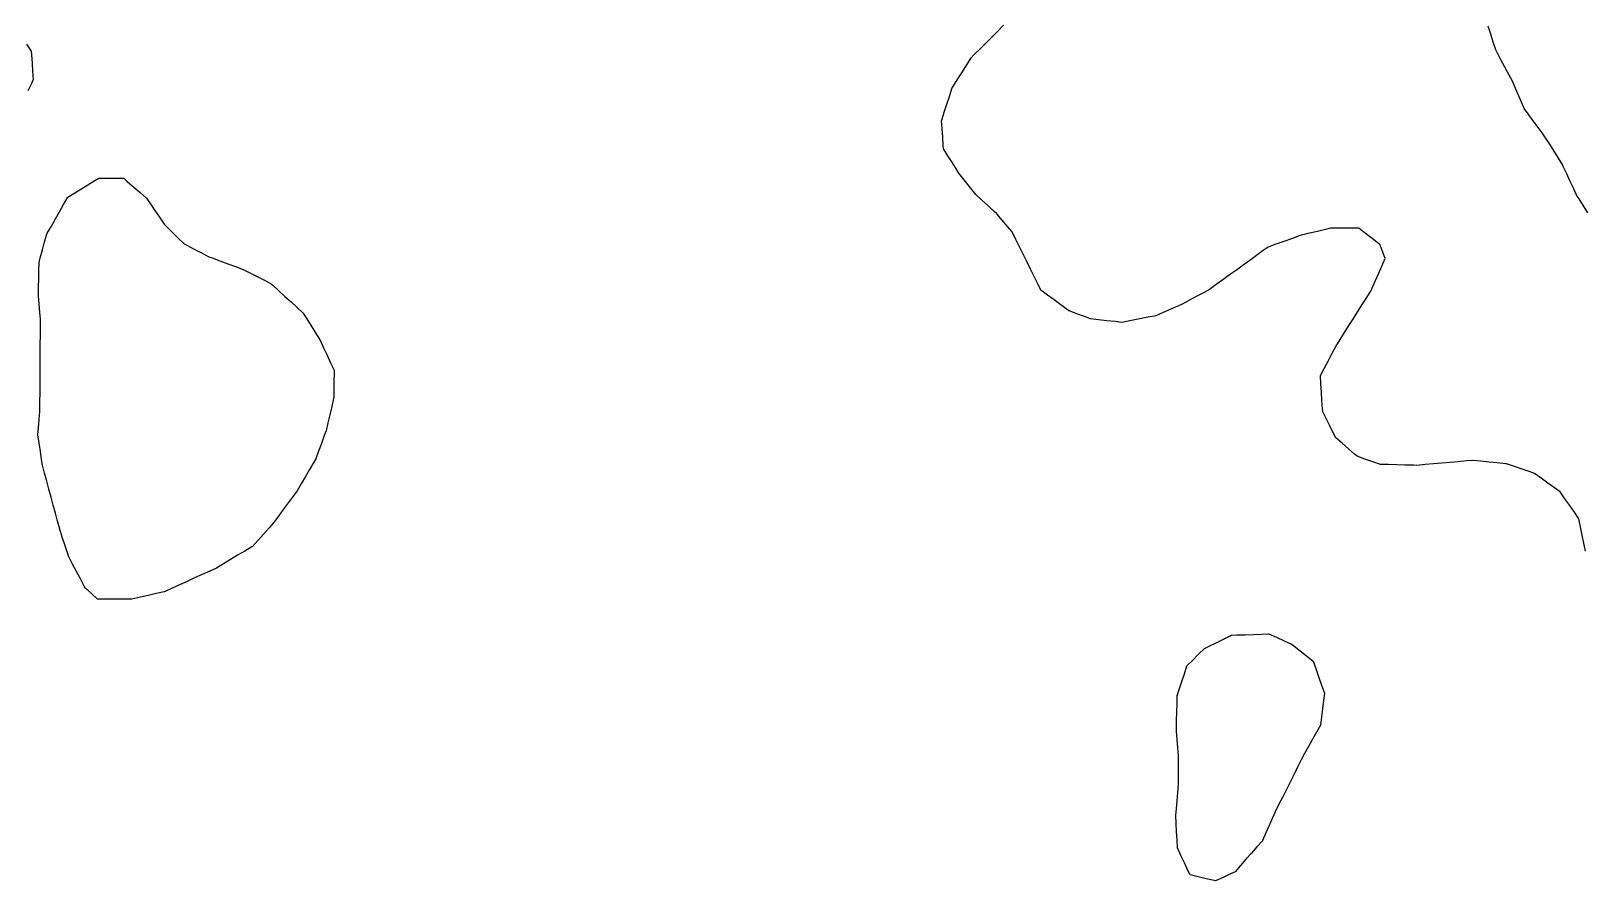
# Model space of a CAD drawing. Header units: millimetres. Extents: x 230 to 3347, y 514 to 5196.
# Drawn here: x 2457.4 to 2645.1, y 3293.4 to 3396.1 of the extents above; entities that cross this region are included whole.
import ezdxf

# ---------------------------------------------------------------- set-up
doc = ezdxf.new("R2010")
doc.units = ezdxf.units.MM
for name, color, linetype in [('ALL_HOLES', 1, 'Continuous'), ('OUTLINE_ISLAND_01_HOLE_186', 1, 'Continuous'), ('OUTLINE_ISLAND_01_HOLE_194', 1, 'Continuous'), ('OUTLINE_ISLAND_01_HOLE_205', 1, 'Continuous'), ('OUTLINE_ISLAND_01_HOLE_207', 1, 'Continuous')]:
    doc.layers.add(name, color=color, linetype=linetype)

msp = doc.modelspace()

# ---------------------------------------------------------------- linework, layer by layer
at = {"layer": 'ALL_HOLES'}
for points in [[(2645.2941, 3333.2412), (2645.096, 3334.2214), (2644.898, 3335.2016), (2644.7, 3336.1818), (2644.5019, 3337.162), (2643.9514, 3337.9542), (2643.3807, 3338.7753), (2642.8101, 3339.5965), (2642.2394, 3340.4177), (2641.5647, 3340.9038), (2640.7534, 3341.4884), (2639.942, 3342.0729), (2639.1307, 3342.6575), (2638.5884, 3342.8412), (2637.6413, 3343.1619), (2636.6941, 3343.4827), (2635.747, 3343.8034), (2635.62, 3343.8165), (2634.6253, 3343.9188), (2633.6305, 3344.0212), (2632.6358, 3344.1236), (2631.641, 3344.2259), (2630.8929, 3344.1597), (2629.8967, 3344.0715), (2628.9006, 3343.9833), (2627.9045, 3343.8951), (2626.9084, 3343.8069), (2625.9123, 3343.7187), (2624.9162, 3343.6305), (2624.4962, 3343.6416), (2623.4965, 3343.6679), (2622.4969, 3343.6941), (2621.4972, 3343.7204), (2620.4976, 3343.7467), (2619.574, 3344.068), (2618.6295, 3344.3966), (2617.685, 3344.7252), (2617.3855, 3344.9867), (2616.6321, 3345.6443), (2615.8788, 3346.3019), (2615.1255, 3346.9596), (2614.889, 3347.4235), (2614.4349, 3348.3144), (2613.9808, 3349.2054), (2613.5267, 3350.0963), (2613.5021, 3350.4919), (2613.4399, 3351.49), (2613.3777, 3352.488), (2613.3156, 3353.4861), (2613.2534, 3354.4842), (2613.7098, 3355.359), (2614.1723, 3356.2456), (2614.6349, 3357.1322), (2615.0974, 3358.0188), (2615.6307, 3358.8571), (2616.1675, 3359.7008), (2616.7043, 3360.5445), (2617.2412, 3361.3882), (2617.778, 3362.2319), (2618.3148, 3363.0756), (2618.8516, 3363.9193), (2619.3884, 3364.763), (2619.4794, 3364.9707), (2619.881, 3365.8865), (2620.2825, 3366.8024), (2620.684, 3367.7182), (2621.0855, 3368.6341), (2620.7851, 3369.4254), (2620.4302, 3370.3603), (2620.2865, 3370.4702), (2619.4921, 3371.0777), (2618.6978, 3371.6851), (2617.9034, 3372.2926), (2617.472, 3372.2936), (2616.472, 3372.2961), (2615.472, 3372.2985), (2614.472, 3372.301), (2613.8683, 3372.1578), (2612.8953, 3371.9269), (2611.9224, 3371.696), (2610.9494, 3371.4651), (2610.7047, 3371.3779), (2609.7628, 3371.042), (2608.8208, 3370.7061), (2607.8789, 3370.3703), (2606.937, 3370.0344), (2606.3297, 3369.5936), (2605.5204, 3369.0062), (2604.7111, 3368.4188), (2603.9018, 3367.8314), (2603.0925, 3367.244), (2602.2832, 3366.6566), (2601.4739, 3366.0692), (2600.6646, 3365.4818), (2599.8553, 3364.8944), (2599.2003, 3364.5439), (2598.3186, 3364.0722), (2597.4369, 3363.6004), (2596.5551, 3363.1286), (2596.0916, 3362.9246), (2595.1764, 3362.5216), (2594.2612, 3362.1187), (2593.3459, 3361.7157), (2593.1725, 3361.6819), (2592.191, 3361.4903), (2591.2095, 3361.2987), (2590.2281, 3361.1071), (2589.2466, 3360.9155), (2588.4368, 3361.0093), (2587.4434, 3361.1244), (2586.4501, 3361.2394), (2585.4567, 3361.3545), (2584.7587, 3361.6111), (2583.8202, 3361.9562), (2582.8816, 3362.3013), (2582.6792, 3362.4498), (2581.8729, 3363.0412), (2581.0665, 3363.6327), (2580.2602, 3364.2241), (2579.4539, 3364.8156), (2579.0863, 3365.5686), (2578.6477, 3366.4672), (2578.2091, 3367.3659), (2577.7704, 3368.2645), (2577.3318, 3369.1632), (2576.8931, 3370.0619), (2576.4545, 3370.9605), (2576.0159, 3371.8592), (2575.4446, 3372.5302), (2574.7964, 3373.2917), (2574.1482, 3374.0531), (2573.8287, 3374.3442), (2573.0895, 3375.0177), (2572.3503, 3375.6912), (2571.6111, 3376.3647), (2571.426, 3376.5988), (2570.8057, 3377.3832), (2570.1854, 3378.1675), (2569.5651, 3378.9519), (2569.3065, 3379.3609), (2568.772, 3380.2061), (2568.2376, 3381.0513), (2567.7032, 3381.8966), (2567.6732, 3382.3234), (2567.603, 3383.321), (2567.5328, 3384.3185), (2567.4627, 3385.3161), (2567.4844, 3385.3831), (2567.7932, 3386.3342), (2568.102, 3387.2853), (2568.4108, 3388.2365), (2568.7196, 3389.1876), (2568.923, 3389.5166), (2569.4489, 3390.3672), (2569.9747, 3391.2178), (2570.5005, 3392.0684), (2571.0263, 3392.919), (2571.4195, 3393.3098), (2572.1287, 3394.0148), (2572.8379, 3394.7198), (2573.5472, 3395.4248), (2574.2564, 3396.1297), (2574.2657, 3396.1394), (2574.9586, 3396.8604)], [(2633.4979, 3396.7654), (2633.7969, 3395.8112), (2634.096, 3394.857), (2634.3951, 3393.9027), (2634.5676, 3393.5796), (2635.0384, 3392.6974), (2635.5093, 3391.8151), (2635.9801, 3390.9329), (2636.451, 3390.0507), (2636.724, 3389.4249), (2637.1239, 3388.5084), (2637.5238, 3387.5918), (2637.9237, 3386.6753), (2638.2344, 3386.2475), (2638.8221, 3385.4384), (2639.4098, 3384.6293), (2639.9975, 3383.8202), (2640.5852, 3383.0112), (2640.9228, 3382.473), (2641.4542, 3381.6259), (2641.9856, 3380.7788), (2642.5171, 3379.9317), (2642.5688, 3379.82), (2642.9891, 3378.9126), (2643.4093, 3378.0052), (2643.8296, 3377.0978), (2644.2499, 3376.1904), (2644.4737, 3375.8387), (2645.0106, 3374.9951), (2645.5474, 3374.1514)], [(2456.8569, 3394.5598), (2457.4188, 3393.7326), (2457.454, 3393.2592), (2457.5283, 3392.2619), (2457.6026, 3391.2647), (2457.6769, 3390.2674), (2457.4552, 3389.8171), (2457.0135, 3388.9199)]]:
    msp.add_lwpolyline(points, dxfattribs=at)
for points in [[(2465.6085, 3378.349), (2466.6085, 3378.349), (2467.6085, 3378.349), (2468.6085, 3378.349), (2469.0906, 3377.9271), (2469.8431, 3377.2685), (2470.5956, 3376.6099), (2471.3481, 3375.9514), (2471.8075, 3375.2783), (2472.3713, 3374.4523), (2472.935, 3373.6264), (2473.4987, 3372.8004), (2473.7796, 3372.5206), (2474.4879, 3371.8147), (2475.1962, 3371.1088), (2475.9046, 3370.4029), (2476.2237, 3370.2381), (2477.1121, 3369.7791), (2478.0006, 3369.3201), (2478.889, 3368.8612), (2479.307, 3368.7078), (2480.2458, 3368.3633), (2481.1846, 3368.0189), (2482.1234, 3367.6744), (2483.0623, 3367.33), (2483.7782, 3366.9614), (2484.6673, 3366.5038), (2485.5565, 3366.0461), (2486.4456, 3365.5884), (2486.6328, 3365.4161), (2487.3688, 3364.7391), (2488.1047, 3364.062), (2488.8406, 3363.3849), (2489.5765, 3362.7079), (2490.3124, 3362.0308), (2490.7309, 3361.3621), (2491.2613, 3360.5144), (2491.7918, 3359.6667), (2492.3223, 3358.819), (2492.3488, 3358.7619), (2492.7703, 3357.8551), (2493.1918, 3356.9483), (2493.6133, 3356.0414), (2494.0348, 3355.1346), (2494.032, 3354.8374), (2494.0225, 3353.8374), (2494.0129, 3352.8374), (2494.0033, 3351.8375), (2493.9735, 3351.7083), (2493.7482, 3350.734), (2493.523, 3349.7597), (2493.2978, 3348.7854), (2493.0725, 3347.8111), (2492.8584, 3347.2272), (2492.514, 3346.2884), (2492.1696, 3345.3496), (2491.8252, 3344.4108), (2491.5858, 3344.0036), (2491.079, 3343.1415), (2490.5721, 3342.2795), (2490.0653, 3341.4174), (2489.5585, 3340.5554), (2489.0822, 3339.9055), (2488.4911, 3339.099), (2487.9, 3338.2924), (2487.3089, 3337.4858), (2486.7177, 3336.6792), (2486.1794, 3336.0761), (2485.5135, 3335.3301), (2484.8476, 3334.5841), (2484.1816, 3333.8381), (2484.0976, 3333.7874), (2483.2409, 3333.2715), (2482.3843, 3332.7556), (2481.5277, 3332.2396), (2480.671, 3331.7237), (2479.8144, 3331.2078), (2479.0066, 3330.8407), (2478.0962, 3330.427), (2477.1858, 3330.0134), (2476.2753, 3329.5997), (2475.3649, 3329.186), (2474.4545, 3328.7723), (2473.5441, 3328.3587), (2473.5125, 3328.3515), (2472.5371, 3328.1311), (2471.5617, 3327.9106), (2470.5863, 3327.6901), (2469.6109, 3327.4697), (2469.4424, 3327.4691), (2468.4424, 3327.4654), (2467.4424, 3327.4618), (2466.4424, 3327.4582), (2465.4424, 3327.4545), (2464.7063, 3328.1286), (2463.9688, 3328.8039), (2463.8459, 3329.0358), (2463.3774, 3329.9193), (2462.9089, 3330.8028), (2462.4404, 3331.6862), (2461.972, 3332.5697), (2461.8117, 3333.06), (2461.501, 3334.0105), (2461.1903, 3334.9611), (2460.8797, 3335.9116), (2460.8793, 3335.913), (2460.619, 3336.8786), (2460.3586, 3337.8441), (2460.0983, 3338.8096), (2459.838, 3339.7751), (2459.5777, 3340.7407), (2459.3174, 3341.7062), (2459.0571, 3342.6717), (2458.7968, 3343.6372), (2458.6897, 3344.341), (2458.5393, 3345.3297), (2458.3889, 3346.3183), (2458.2386, 3347.3069), (2458.3125, 3348.1665), (2458.3983, 3349.1628), (2458.484, 3350.1591), (2458.4851, 3350.3451), (2458.4913, 3351.3451), (2458.4974, 3352.345), (2458.5035, 3353.345), (2458.5096, 3354.345), (2458.5158, 3355.345), (2458.5219, 3356.345), (2458.528, 3357.345), (2458.5341, 3358.3449), (2458.5403, 3359.3449), (2458.5464, 3360.3449), (2458.5525, 3361.3449), (2458.4818, 3362.1345), (2458.3925, 3363.1305), (2458.3033, 3364.1265), (2458.3041, 3364.1698), (2458.3225, 3365.1696), (2458.3409, 3366.1695), (2458.3593, 3367.1693), (2458.3777, 3368.1691), (2458.527, 3368.7114), (2458.7924, 3369.6756), (2459.0578, 3370.6397), (2459.3232, 3371.6039), (2459.3733, 3371.6922), (2459.8671, 3372.5618), (2460.3609, 3373.4314), (2460.8546, 3374.301), (2461.3484, 3375.1706), (2461.8422, 3376.0401), (2462.5722, 3376.4876), (2463.4247, 3377.0103), (2464.2773, 3377.5329), (2465.1298, 3378.0556)], [(2607.038, 3323.2553), (2607.9499, 3322.8449), (2608.8618, 3322.4345), (2609.7737, 3322.0241), (2610.0211, 3321.8274), (2610.8039, 3321.2052), (2611.5867, 3320.5829), (2612.3695, 3319.9606), (2612.3983, 3319.8792), (2612.7313, 3318.9362), (2613.0643, 3317.9933), (2613.3973, 3317.0504), (2613.7303, 3316.1074), (2613.6194, 3315.1934), (2613.499, 3314.2007), (2613.3786, 3313.208), (2613.2582, 3312.2152), (2612.7887, 3311.3852), (2612.2964, 3310.5148), (2611.8041, 3309.6443), (2611.3118, 3308.7739), (2610.9316, 3308.0154), (2610.4836, 3307.1214), (2610.0355, 3306.2275), (2609.5874, 3305.3335), (2609.1393, 3304.4395), (2608.6912, 3303.5455), (2608.2431, 3302.6515), (2607.795, 3301.7575), (2607.4675, 3301.0172), (2607.063, 3300.1027), (2606.6584, 3299.1882), (2606.2539, 3298.2736), (2606.2331, 3298.2499), (2605.5729, 3297.4988), (2604.9127, 3296.7477), (2604.2525, 3295.9966), (2603.5923, 3295.2455), (2602.9322, 3294.4944), (2602.3863, 3294.2363), (2601.4823, 3293.8089), (2600.5782, 3293.3816), (2600.4261, 3293.4175), (2599.4529, 3293.6474), (2598.4797, 3293.8773), (2597.5065, 3294.1073), (2597.245, 3294.6592), (2596.8167, 3295.5629), (2596.3885, 3296.4665), (2595.9603, 3297.3702), (2595.9193, 3298.3496), (2595.8776, 3299.3488), (2595.8358, 3300.3479), (2595.794, 3301.347), (2595.8595, 3302.1038), (2595.9457, 3303.1001), (2596.0319, 3304.0963), (2596.1181, 3305.0926), (2596.1186, 3306.0704), (2596.1191, 3307.0704), (2596.1197, 3308.0704), (2596.0847, 3308.4974), (2596.0031, 3309.4941), (2595.9215, 3310.4907), (2595.8398, 3311.4874), (2595.8476, 3311.8032), (2595.8723, 3312.8029), (2595.8969, 3313.8026), (2595.9215, 3314.8023), (2595.9462, 3315.802), (2596.1866, 3316.5327), (2596.4992, 3317.4826), (2596.8119, 3318.4324), (2597.1245, 3319.3823), (2597.8234, 3320.0831), (2598.5296, 3320.7911), (2599.2357, 3321.4992), (2599.8245, 3321.7861), (2600.7234, 3322.2243), (2601.6223, 3322.6624), (2602.5212, 3323.1005), (2603.1676, 3323.1227), (2604.167, 3323.1569), (2605.1664, 3323.1912), (2606.1658, 3323.2254)]]:
    msp.add_lwpolyline(points, close=True, dxfattribs=at)
at = {"layer": 'OUTLINE_ISLAND_01_HOLE_186'}
msp.add_lwpolyline([(2607.038, 3323.2553), (2607.9499, 3322.8449), (2608.8618, 3322.4345), (2609.7737, 3322.0241), (2610.0211, 3321.8274), (2610.8039, 3321.2052), (2611.5867, 3320.5829), (2612.3695, 3319.9606), (2612.3983, 3319.8792), (2612.7313, 3318.9362), (2613.0643, 3317.9933), (2613.3973, 3317.0504), (2613.7303, 3316.1074), (2613.6194, 3315.1934), (2613.499, 3314.2007), (2613.3786, 3313.208), (2613.2582, 3312.2152), (2612.7887, 3311.3852), (2612.2964, 3310.5148), (2611.8041, 3309.6443), (2611.3118, 3308.7739), (2610.9316, 3308.0154), (2610.4836, 3307.1214), (2610.0355, 3306.2275), (2609.5874, 3305.3335), (2609.1393, 3304.4395), (2608.6912, 3303.5455), (2608.2431, 3302.6515), (2607.795, 3301.7575), (2607.4675, 3301.0172), (2607.063, 3300.1027), (2606.6584, 3299.1882), (2606.2539, 3298.2736), (2606.2331, 3298.2499), (2605.5729, 3297.4988), (2604.9127, 3296.7477), (2604.2525, 3295.9966), (2603.5923, 3295.2455), (2602.9322, 3294.4944), (2602.3863, 3294.2363), (2601.4823, 3293.8089), (2600.5782, 3293.3816), (2600.4261, 3293.4175), (2599.4529, 3293.6474), (2598.4797, 3293.8773), (2597.5065, 3294.1073), (2597.245, 3294.6592), (2596.8167, 3295.5629), (2596.3885, 3296.4665), (2595.9603, 3297.3702), (2595.9193, 3298.3496), (2595.8776, 3299.3488), (2595.8358, 3300.3479), (2595.794, 3301.347), (2595.8595, 3302.1038), (2595.9457, 3303.1001), (2596.0319, 3304.0963), (2596.1181, 3305.0926), (2596.1186, 3306.0704), (2596.1191, 3307.0704), (2596.1197, 3308.0704), (2596.0847, 3308.4974), (2596.0031, 3309.4941), (2595.9215, 3310.4907), (2595.8398, 3311.4874), (2595.8476, 3311.8032), (2595.8723, 3312.8029), (2595.8969, 3313.8026), (2595.9215, 3314.8023), (2595.9462, 3315.802), (2596.1866, 3316.5327), (2596.4992, 3317.4826), (2596.8119, 3318.4324), (2597.1245, 3319.3823), (2597.8234, 3320.0831), (2598.5296, 3320.7911), (2599.2357, 3321.4992), (2599.8245, 3321.7861), (2600.7234, 3322.2243), (2601.6223, 3322.6624), (2602.5212, 3323.1005), (2603.1676, 3323.1227), (2604.167, 3323.1569), (2605.1664, 3323.1912), (2606.1658, 3323.2254)], close=True, dxfattribs=at)
at = {"layer": 'OUTLINE_ISLAND_01_HOLE_194'}
msp.add_lwpolyline([(2465.6085, 3378.349), (2466.6085, 3378.349), (2467.6085, 3378.349), (2468.6085, 3378.349), (2469.0906, 3377.9271), (2469.8431, 3377.2685), (2470.5956, 3376.6099), (2471.3481, 3375.9514), (2471.8075, 3375.2783), (2472.3713, 3374.4523), (2472.935, 3373.6264), (2473.4987, 3372.8004), (2473.7796, 3372.5206), (2474.4879, 3371.8147), (2475.1962, 3371.1088), (2475.9046, 3370.4029), (2476.2237, 3370.2381), (2477.1121, 3369.7791), (2478.0006, 3369.3201), (2478.889, 3368.8612), (2479.307, 3368.7078), (2480.2458, 3368.3633), (2481.1846, 3368.0189), (2482.1234, 3367.6744), (2483.0623, 3367.33), (2483.7782, 3366.9614), (2484.6673, 3366.5038), (2485.5565, 3366.0461), (2486.4456, 3365.5884), (2486.6328, 3365.4161), (2487.3688, 3364.7391), (2488.1047, 3364.062), (2488.8406, 3363.3849), (2489.5765, 3362.7079), (2490.3124, 3362.0308), (2490.7309, 3361.3621), (2491.2613, 3360.5144), (2491.7918, 3359.6667), (2492.3223, 3358.819), (2492.3488, 3358.7619), (2492.7703, 3357.8551), (2493.1918, 3356.9483), (2493.6133, 3356.0414), (2494.0348, 3355.1346), (2494.032, 3354.8374), (2494.0225, 3353.8374), (2494.0129, 3352.8374), (2494.0033, 3351.8375), (2493.9735, 3351.7083), (2493.7482, 3350.734), (2493.523, 3349.7597), (2493.2978, 3348.7854), (2493.0725, 3347.8111), (2492.8584, 3347.2272), (2492.514, 3346.2884), (2492.1696, 3345.3496), (2491.8252, 3344.4108), (2491.5858, 3344.0036), (2491.079, 3343.1415), (2490.5721, 3342.2795), (2490.0653, 3341.4174), (2489.5585, 3340.5554), (2489.0822, 3339.9055), (2488.4911, 3339.099), (2487.9, 3338.2924), (2487.3089, 3337.4858), (2486.7177, 3336.6792), (2486.1794, 3336.0761), (2485.5135, 3335.3301), (2484.8476, 3334.5841), (2484.1816, 3333.8381), (2484.0976, 3333.7874), (2483.2409, 3333.2715), (2482.3843, 3332.7556), (2481.5277, 3332.2396), (2480.671, 3331.7237), (2479.8144, 3331.2078), (2479.0066, 3330.8407), (2478.0962, 3330.427), (2477.1858, 3330.0134), (2476.2753, 3329.5997), (2475.3649, 3329.186), (2474.4545, 3328.7723), (2473.5441, 3328.3587), (2473.5125, 3328.3515), (2472.5371, 3328.1311), (2471.5617, 3327.9106), (2470.5863, 3327.6901), (2469.6109, 3327.4697), (2469.4424, 3327.4691), (2468.4424, 3327.4654), (2467.4424, 3327.4618), (2466.4424, 3327.4582), (2465.4424, 3327.4545), (2464.7063, 3328.1286), (2463.9688, 3328.8039), (2463.8459, 3329.0358), (2463.3774, 3329.9193), (2462.9089, 3330.8028), (2462.4404, 3331.6862), (2461.972, 3332.5697), (2461.8117, 3333.06), (2461.501, 3334.0105), (2461.1903, 3334.9611), (2460.8797, 3335.9116), (2460.8793, 3335.913), (2460.619, 3336.8786), (2460.3586, 3337.8441), (2460.0983, 3338.8096), (2459.838, 3339.7751), (2459.5777, 3340.7407), (2459.3174, 3341.7062), (2459.0571, 3342.6717), (2458.7968, 3343.6372), (2458.6897, 3344.341), (2458.5393, 3345.3297), (2458.3889, 3346.3183), (2458.2386, 3347.3069), (2458.3125, 3348.1665), (2458.3983, 3349.1628), (2458.484, 3350.1591), (2458.4851, 3350.3451), (2458.4913, 3351.3451), (2458.4974, 3352.345), (2458.5035, 3353.345), (2458.5096, 3354.345), (2458.5158, 3355.345), (2458.5219, 3356.345), (2458.528, 3357.345), (2458.5341, 3358.3449), (2458.5403, 3359.3449), (2458.5464, 3360.3449), (2458.5525, 3361.3449), (2458.4818, 3362.1345), (2458.3925, 3363.1305), (2458.3033, 3364.1265), (2458.3041, 3364.1698), (2458.3225, 3365.1696), (2458.3409, 3366.1695), (2458.3593, 3367.1693), (2458.3777, 3368.1691), (2458.527, 3368.7114), (2458.7924, 3369.6756), (2459.0578, 3370.6397), (2459.3232, 3371.6039), (2459.3733, 3371.6922), (2459.8671, 3372.5618), (2460.3609, 3373.4314), (2460.8546, 3374.301), (2461.3484, 3375.1706), (2461.8422, 3376.0401), (2462.5722, 3376.4876), (2463.4247, 3377.0103), (2464.2773, 3377.5329), (2465.1298, 3378.0556)], close=True, dxfattribs=at)
at = {"layer": 'OUTLINE_ISLAND_01_HOLE_205'}
for points in [[(2645.2941, 3333.2412), (2645.096, 3334.2214), (2644.898, 3335.2016), (2644.7, 3336.1818), (2644.5019, 3337.162), (2643.9514, 3337.9542), (2643.3807, 3338.7753), (2642.8101, 3339.5965), (2642.2394, 3340.4177), (2641.5647, 3340.9038), (2640.7534, 3341.4884), (2639.942, 3342.0729), (2639.1307, 3342.6575), (2638.5884, 3342.8412), (2637.6413, 3343.1619), (2636.6941, 3343.4827), (2635.747, 3343.8034), (2635.62, 3343.8165), (2634.6253, 3343.9188), (2633.6305, 3344.0212), (2632.6358, 3344.1236), (2631.641, 3344.2259), (2630.8929, 3344.1597), (2629.8967, 3344.0715), (2628.9006, 3343.9833), (2627.9045, 3343.8951), (2626.9084, 3343.8069), (2625.9123, 3343.7187), (2624.9162, 3343.6305), (2624.4962, 3343.6416), (2623.4965, 3343.6679), (2622.4969, 3343.6941), (2621.4972, 3343.7204), (2620.4976, 3343.7467), (2619.574, 3344.068), (2618.6295, 3344.3966), (2617.685, 3344.7252), (2617.3855, 3344.9867), (2616.6321, 3345.6443), (2615.8788, 3346.3019), (2615.1255, 3346.9596), (2614.889, 3347.4235), (2614.4349, 3348.3144), (2613.9808, 3349.2054), (2613.5267, 3350.0963), (2613.5021, 3350.4919), (2613.4399, 3351.49), (2613.3777, 3352.488), (2613.3156, 3353.4861), (2613.2534, 3354.4842), (2613.7098, 3355.359), (2614.1723, 3356.2456), (2614.6349, 3357.1322), (2615.0974, 3358.0188), (2615.6307, 3358.8571), (2616.1675, 3359.7008), (2616.7043, 3360.5445), (2617.2412, 3361.3882), (2617.778, 3362.2319), (2618.3148, 3363.0756), (2618.8516, 3363.9193), (2619.3884, 3364.763), (2619.4794, 3364.9707), (2619.881, 3365.8865), (2620.2825, 3366.8024), (2620.684, 3367.7182), (2621.0855, 3368.6341), (2620.7851, 3369.4254), (2620.4302, 3370.3603), (2620.2865, 3370.4702), (2619.4921, 3371.0777), (2618.6978, 3371.6851), (2617.9034, 3372.2926), (2617.472, 3372.2936), (2616.472, 3372.2961), (2615.472, 3372.2985), (2614.472, 3372.301), (2613.8683, 3372.1578), (2612.8953, 3371.9269), (2611.9224, 3371.696), (2610.9494, 3371.4651), (2610.7047, 3371.3779), (2609.7628, 3371.042), (2608.8208, 3370.7061), (2607.8789, 3370.3703), (2606.937, 3370.0344), (2606.3297, 3369.5936), (2605.5204, 3369.0062), (2604.7111, 3368.4188), (2603.9018, 3367.8314), (2603.0925, 3367.244), (2602.2832, 3366.6566), (2601.4739, 3366.0692), (2600.6646, 3365.4818), (2599.8553, 3364.8944), (2599.2003, 3364.5439), (2598.3186, 3364.0722), (2597.4369, 3363.6004), (2596.5551, 3363.1286), (2596.0916, 3362.9246), (2595.1764, 3362.5216), (2594.2612, 3362.1187), (2593.3459, 3361.7157), (2593.1725, 3361.6819), (2592.191, 3361.4903), (2591.2095, 3361.2987), (2590.2281, 3361.1071), (2589.2466, 3360.9155), (2588.4368, 3361.0093), (2587.4434, 3361.1244), (2586.4501, 3361.2394), (2585.4567, 3361.3545), (2584.7587, 3361.6111), (2583.8202, 3361.9562), (2582.8816, 3362.3013), (2582.6792, 3362.4498), (2581.8729, 3363.0412), (2581.0665, 3363.6327), (2580.2602, 3364.2241), (2579.4539, 3364.8156), (2579.0863, 3365.5686), (2578.6477, 3366.4672), (2578.2091, 3367.3659), (2577.7704, 3368.2645), (2577.3318, 3369.1632), (2576.8931, 3370.0619), (2576.4545, 3370.9605), (2576.0159, 3371.8592), (2575.4446, 3372.5302), (2574.7964, 3373.2917), (2574.1482, 3374.0531), (2573.8287, 3374.3442), (2573.0895, 3375.0177), (2572.3503, 3375.6912), (2571.6111, 3376.3647), (2571.426, 3376.5988), (2570.8057, 3377.3832), (2570.1854, 3378.1675), (2569.5651, 3378.9519), (2569.3065, 3379.3609), (2568.772, 3380.2061), (2568.2376, 3381.0513), (2567.7032, 3381.8966), (2567.6732, 3382.3234), (2567.603, 3383.321), (2567.5328, 3384.3185), (2567.4627, 3385.3161), (2567.4844, 3385.3831), (2567.7932, 3386.3342), (2568.102, 3387.2853), (2568.4108, 3388.2365), (2568.7196, 3389.1876), (2568.923, 3389.5166), (2569.4489, 3390.3672), (2569.9747, 3391.2178), (2570.5005, 3392.0684), (2571.0263, 3392.919), (2571.4195, 3393.3098), (2572.1287, 3394.0148), (2572.8379, 3394.7198), (2573.5472, 3395.4248), (2574.2564, 3396.1297), (2574.2657, 3396.1394), (2574.9586, 3396.8604)], [(2633.4979, 3396.7654), (2633.7969, 3395.8112), (2634.096, 3394.857), (2634.3951, 3393.9027), (2634.5676, 3393.5796), (2635.0384, 3392.6974), (2635.5093, 3391.8151), (2635.9801, 3390.9329), (2636.451, 3390.0507), (2636.724, 3389.4249), (2637.1239, 3388.5084), (2637.5238, 3387.5918), (2637.9237, 3386.6753), (2638.2344, 3386.2475), (2638.8221, 3385.4384), (2639.4098, 3384.6293), (2639.9975, 3383.8202), (2640.5852, 3383.0112), (2640.9228, 3382.473), (2641.4542, 3381.6259), (2641.9856, 3380.7788), (2642.5171, 3379.9317), (2642.5688, 3379.82), (2642.9891, 3378.9126), (2643.4093, 3378.0052), (2643.8296, 3377.0978), (2644.2499, 3376.1904), (2644.4737, 3375.8387), (2645.0106, 3374.9951), (2645.5474, 3374.1514)]]:
    msp.add_lwpolyline(points, dxfattribs=at)
at = {"layer": 'OUTLINE_ISLAND_01_HOLE_207'}
msp.add_lwpolyline([(2456.8569, 3394.5598), (2457.4188, 3393.7326), (2457.454, 3393.2592), (2457.5283, 3392.2619), (2457.6026, 3391.2647), (2457.6769, 3390.2674), (2457.4552, 3389.8171), (2457.0135, 3388.9199)], dxfattribs=at)

doc.saveas('drawing.dxf')
